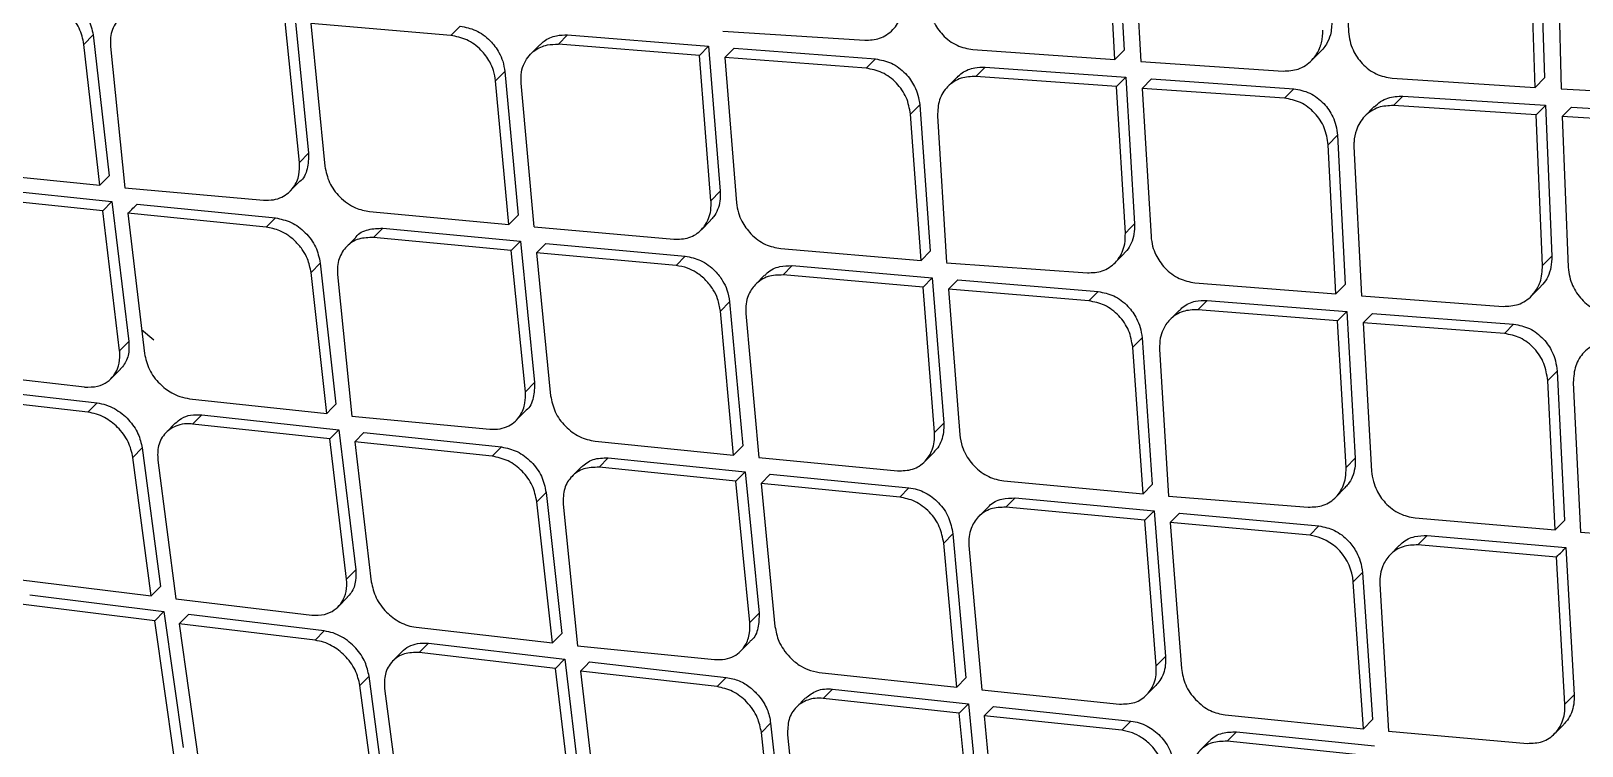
# Model space of a CAD drawing. Extents: x 939 to 1039, y 781 to 934.
# Drawn here: x 1026.709 to 1028.429, y 876.46 to 877.253 of the extents above; entities that cross this region are included whole.
import ezdxf

# ---------------------------------------------------------------- set-up
doc = ezdxf.new("R2010")
doc.units = 0
doc.header["$MEASUREMENT"] = 0
doc.layers.add('1', color=4, linetype='Continuous')

# ---------------------------------------------------------------- blocks, each defined once
blk = doc.blocks.new('Envoy')
at = {"layer": '1', "color": 3, "linetype": 'Continuous', "lineweight": 25}
for p, q in [((89.5094, 78.2447), (89.5166, 78.0778)), ((89.2585, 78.2223), (89.2676, 78.0573)), ((89.2573, 78.0469), (89.2482, 78.2118)), ((89.2771, 78.21), (89.2859, 78.0449)), ((89.7279, 78.1946), (89.7339, 78.0266)), ((89.7236, 78.0161), (89.7175, 78.1841)), ((89.7481, 78.1829), (89.7524, 78.0143)), ((88.3528, 77.9327), (88.3371, 78.0893)), ((88.3473, 78.0996), (88.363, 77.9431)), ((88.5208, 78.0737), (88.3653, 78.0868)), ((88.3653, 78.0868), (88.381, 77.9286)), ((88.124, 78.0742), (88.1138, 78.0638)), ((88.124, 78.0742), (88.1416, 77.9178)), ((88.5208, 78.0737), (88.531, 78.084)), ((88.6401, 78.0639), (88.6503, 78.0742)), ((88.6503, 78.0742), (88.8066, 78.0618)), ((88.8226, 78.0786), (88.9798, 78.0683)), ((88.1314, 77.9075), (88.1138, 78.0638)), ((88.1433, 78.0615), (88.1592, 77.9047)), ((88.6196, 78.0634), (88.6094, 78.0531)), ((88.7964, 78.0515), (88.6401, 78.0639)), ((88.7964, 78.0515), (88.8066, 78.0618)), ((88.8093, 77.8904), (88.7964, 78.0515)), ((88.8066, 78.0618), (88.8196, 77.9008)), ((88.8248, 78.0492), (88.835, 78.0596)), ((88.835, 78.0596), (88.9917, 78.0476)), ((89.0998, 78.058), (89.2573, 78.0469)), ((89.2573, 78.0469), (89.2676, 78.0573)), ((89.4755, 78.0459), (89.4858, 78.0563)), ((88.5704, 78.0233), (88.5806, 78.0336)), ((88.5806, 78.0336), (88.5953, 77.8743)), ((88.8248, 78.0492), (88.8376, 77.888)), ((88.9815, 78.0373), (88.8248, 78.0492)), ((88.9815, 78.0373), (88.9917, 78.0476)), ((89.1032, 78.0282), (89.1134, 78.0386)), ((89.1134, 78.0386), (89.2693, 78.0274)), ((89.2859, 78.0449), (89.4439, 78.0342)), ((88.5851, 77.864), (88.5704, 78.0233)), ((88.6132, 77.8614), (88.5987, 78.0209)), ((89.0821, 78.0272), (89.072, 78.017)), ((89.259, 78.017), (89.1032, 78.0282)), ((89.2693, 78.0274), (89.259, 78.017)), ((89.2689, 77.8545), (89.259, 78.017)), ((89.2693, 78.0274), (89.2791, 77.8649)), ((89.2876, 78.015), (89.2979, 78.0254)), ((89.2979, 78.0254), (89.4557, 78.0145)), ((89.565, 78.0262), (89.7236, 78.0161)), ((89.7236, 78.0161), (89.7339, 78.0266)), ((89.4454, 78.0041), (89.2876, 78.015)), ((89.2876, 78.015), (89.2974, 77.8507)), ((89.4454, 78.0041), (89.4557, 78.0145)), ((89.5664, 77.996), (89.5767, 78.0064)), ((89.5767, 78.0064), (89.7351, 77.9962)), ((89.7524, 78.0143), (89.9119, 78.0063)), ((89.0408, 77.9967), (89.0306, 77.9863)), ((89.0423, 77.824), (89.0306, 77.9863)), ((89.0408, 77.9967), (89.0525, 77.8344)), ((89.0605, 77.9845), (89.0705, 77.8217)), ((89.545, 77.9947), (89.5347, 77.9842)), ((89.7247, 77.9857), (89.5664, 77.9959)), ((89.7247, 77.9857), (89.7351, 77.9961)), ((89.7316, 77.8185), (89.7247, 77.9857)), ((89.7351, 77.9962), (89.7419, 77.8289)), ((89.7536, 77.9839), (89.7639, 77.9943)), ((89.7536, 77.9839), (89.7602, 77.8165)), ((89.9124, 77.974), (89.7536, 77.9839)), ((89.7639, 77.9943), (89.9228, 77.9846)), ((89.4939, 77.9525), (89.5042, 77.963)), ((89.5025, 77.7871), (89.4939, 77.9525)), ((89.5042, 77.963), (89.5128, 77.7976)), ((89.5225, 77.9506), (89.531, 77.785)), ((88.3528, 77.9327), (88.363, 77.9431)), ((87.9783, 77.9232), (88.1314, 77.9075)), ((88.1314, 77.9075), (88.1416, 77.9178)), ((88.1347, 77.8792), (87.9818, 77.8951)), ((87.992, 77.9054), (88.1449, 77.8895)), ((88.1592, 77.9047), (88.3131, 77.891)), ((88.3427, 77.9012), (88.3529, 77.9115)), ((88.8093, 77.8904), (88.8196, 77.9008)), ((88.1347, 77.8792), (88.1448, 77.8895)), ((88.1533, 77.7239), (88.1347, 77.8792)), ((88.1449, 77.8895), (88.1635, 77.7342)), ((88.1727, 77.8867), (88.3261, 77.8714)), ((88.4307, 77.8783), (88.5851, 77.864)), ((88.3159, 77.8611), (88.1625, 77.8764)), ((88.1625, 77.8764), (88.1809, 77.7209)), ((88.3159, 77.8611), (88.3261, 77.8714)), ((88.5851, 77.864), (88.5953, 77.8743)), ((88.6132, 77.8614), (88.768, 77.8476)), ((88.7986, 77.8582), (88.8088, 77.8686)), ((88.4152, 77.8497), (88.405, 77.8394)), ((88.4351, 77.8495), (88.4453, 77.8599)), ((88.5878, 77.8351), (88.4351, 77.8495)), ((88.4453, 77.8599), (88.598, 77.8455)), ((88.5878, 77.8351), (88.598, 77.8455)), ((88.598, 77.8455), (88.6136, 77.6888)), ((88.6034, 77.6784), (88.5878, 77.8351)), ((88.6159, 77.8326), (88.6261, 77.8429)), ((88.6159, 77.8326), (88.6314, 77.6741)), ((88.7706, 77.8185), (88.6159, 77.8326)), ((88.6261, 77.8429), (88.7808, 77.8288)), ((88.7706, 77.8185), (88.7807, 77.8288)), ((88.8868, 77.8372), (89.0423, 77.824)), ((89.0423, 77.824), (89.0525, 77.8344)), ((89.2574, 77.8215), (89.2677, 77.832)), ((89.7316, 77.8185), (89.7419, 77.8289)), ((88.3657, 77.8108), (88.3759, 77.8212)), ((88.3831, 77.6544), (88.3657, 77.8108)), ((88.3759, 77.8212), (88.3933, 77.6647)), ((88.8892, 77.808), (88.8994, 77.8184)), ((88.8994, 77.8184), (89.0547, 77.805)), ((89.0705, 77.8216), (89.2268, 77.8104)), ((88.395, 77.8084), (88.4108, 77.6514)), ((88.8688, 77.8077), (88.8586, 77.7974)), ((89.0445, 77.7946), (88.8892, 77.808)), ((89.0445, 77.7946), (89.0547, 77.805)), ((89.0572, 77.6334), (89.0445, 77.7946)), ((89.0547, 77.805), (89.0674, 77.6437)), ((89.0727, 77.7922), (89.083, 77.8026)), ((89.2285, 77.7793), (89.0727, 77.7922)), ((89.0727, 77.7922), (89.0852, 77.6308)), ((89.083, 77.8026), (89.2387, 77.7896)), ((89.346, 77.7993), (89.5025, 77.7871)), ((89.5025, 77.7871), (89.5128, 77.7976)), ((89.7194, 77.7848), (89.7298, 77.7953)), ((88.8198, 77.7678), (88.83, 77.7781)), ((88.83, 77.7781), (88.8445, 77.6186)), ((89.2285, 77.7793), (89.2387, 77.7896)), ((89.3494, 77.7694), (89.3596, 77.7798)), ((89.3596, 77.7798), (89.5144, 77.7676)), ((89.531, 77.785), (89.6879, 77.7732)), ((88.8343, 77.6083), (88.8198, 77.7678)), ((88.8479, 77.7652), (88.8622, 77.6056)), ((89.3285, 77.7687), (89.3183, 77.7584)), ((89.5042, 77.7572), (89.3494, 77.7694)), ((89.5144, 77.7676), (89.5042, 77.7572)), ((89.5144, 77.7676), (89.5239, 77.6047)), ((89.5326, 77.755), (89.5429, 77.7654)), ((89.5429, 77.7654), (89.6996, 77.7535)), ((88.1778, 77.7475), (88.1915, 77.7359)), ((89.5137, 77.5943), (89.5042, 77.7572)), ((89.5326, 77.755), (89.542, 77.5904)), ((89.6893, 77.743), (89.5326, 77.755)), ((89.6893, 77.743), (89.6996, 77.7534)), ((88.1635, 77.7342), (88.1533, 77.7239)), ((89.2771, 77.7279), (89.2874, 77.7383)), ((89.2885, 77.5653), (89.2771, 77.7279)), ((89.2874, 77.7383), (89.2988, 77.5757)), ((89.3069, 77.7259), (89.3166, 77.5628)), ((88.1146, 77.6837), (87.9631, 77.701)), ((88.144, 77.6932), (88.1542, 77.7035)), ((88.6034, 77.6784), (88.6136, 77.6888)), ((89.7477, 77.7015), (89.7374, 77.6911)), ((89.7456, 77.5253), (89.7374, 77.6911)), ((89.7477, 77.7015), (89.7559, 77.5357)), ((89.7658, 77.6889), (89.7739, 77.5229)), ((88.1182, 77.6557), (87.9669, 77.6732)), ((87.9771, 77.6835), (88.1284, 77.6661)), ((88.1182, 77.6557), (88.1284, 77.6661)), ((88.2308, 77.6708), (88.3831, 77.6544)), ((88.5933, 77.6469), (88.6036, 77.6573)), ((88.215, 77.6435), (88.2049, 77.6332)), ((88.2343, 77.6427), (88.2445, 77.653)), ((88.3864, 77.6261), (88.2343, 77.6427)), ((88.2445, 77.653), (88.3966, 77.6364)), ((88.4108, 77.6514), (88.5639, 77.637)), ((89.0572, 77.6334), (89.0674, 77.6437)), ((88.3864, 77.6261), (88.3966, 77.6364)), ((88.405, 77.4708), (88.3864, 77.6261)), ((88.3966, 77.6364), (88.4152, 77.4811)), ((88.4141, 77.6231), (88.4243, 77.6334)), ((88.4141, 77.6231), (88.4325, 77.4676)), ((88.5667, 77.607), (88.4141, 77.6231)), ((88.4243, 77.6334), (88.5769, 77.6173)), ((88.6808, 77.6236), (88.8343, 77.6083)), ((88.1682, 77.6057), (88.1784, 77.6161)), ((88.1885, 77.4522), (88.1682, 77.6057)), ((88.1784, 77.6161), (88.1987, 77.4625)), ((88.1957, 77.6026), (88.2158, 77.4488)), ((88.5667, 77.607), (88.5769, 77.6173)), ((88.6852, 77.5947), (88.6954, 77.6051)), ((88.6954, 77.6051), (88.8472, 77.5898)), ((88.8343, 77.6083), (88.8445, 77.6186)), ((88.8622, 77.6056), (89.0161, 77.5907)), ((89.0464, 77.6011), (89.0567, 77.6115)), ((89.5137, 77.5943), (89.5239, 77.6047)), ((88.6655, 77.5951), (88.6553, 77.5848)), ((88.837, 77.5794), (88.6852, 77.5947)), ((88.8472, 77.5897), (88.837, 77.5794)), ((88.8472, 77.5898), (88.8627, 77.4329)), ((88.8751, 77.587), (88.8649, 77.5767)), ((88.8751, 77.587), (89.0288, 77.572)), ((88.8525, 77.4226), (88.837, 77.5794)), ((89.0186, 77.5616), (88.8649, 77.5767)), ((88.8649, 77.5767), (88.8803, 77.4181)), ((89.0186, 77.5616), (89.0288, 77.572)), ((89.1341, 77.5796), (89.2885, 77.5653)), ((89.2885, 77.5653), (89.2988, 77.5757)), ((89.5022, 77.5614), (89.5125, 77.5718)), ((88.6264, 77.5668), (88.6162, 77.5565)), ((88.6336, 77.3999), (88.6162, 77.5565)), ((88.6264, 77.5668), (88.6438, 77.4103)), ((88.6453, 77.5538), (88.6611, 77.3968)), ((89.1364, 77.5504), (89.1467, 77.5607)), ((89.1466, 77.5607), (89.301, 77.5463)), ((89.3166, 77.5628), (89.4718, 77.5505)), ((89.1163, 77.5502), (89.1061, 77.5399)), ((89.2907, 77.5359), (89.1364, 77.5504)), ((89.2907, 77.5359), (89.3009, 77.5463)), ((89.3032, 77.3744), (89.2907, 77.5359)), ((89.3009, 77.5463), (89.3134, 77.3848)), ((89.3188, 77.5333), (89.329, 77.5437)), ((89.329, 77.5437), (89.4837, 77.5297)), ((89.5902, 77.5385), (89.7456, 77.5253)), ((89.7456, 77.5253), (89.7559, 77.5357)), ((89.0675, 77.5105), (89.0777, 77.5209)), ((89.0777, 77.5209), (89.0921, 77.3613)), ((89.3188, 77.5333), (89.3311, 77.3716)), ((89.4734, 77.5193), (89.3188, 77.5333)), ((89.4734, 77.5193), (89.4837, 77.5296)), ((89.5935, 77.5086), (89.6037, 77.519)), ((89.6037, 77.519), (89.7575, 77.5057)), ((89.7739, 77.5229), (89.9297, 77.51)), ((89.0819, 77.3509), (89.0675, 77.5105)), ((89.0954, 77.5078), (89.1096, 77.348)), ((89.5728, 77.508), (89.5627, 77.4977)), ((89.7472, 77.4952), (89.5935, 77.5086)), ((89.7575, 77.5057), (89.7667, 77.3425)), ((89.7564, 77.3321), (89.7472, 77.4953)), ((88.0383, 77.4707), (88.1885, 77.4522)), ((88.4152, 77.4811), (88.405, 77.4708)), ((89.5319, 77.4779), (89.5217, 77.4675)), ((89.5329, 77.3047), (89.5217, 77.4675)), ((89.5319, 77.4779), (89.5431, 77.3151)), ((89.5512, 77.4653), (89.5608, 77.3019)), ((88.0539, 77.4533), (88.2025, 77.4347)), ((88.1885, 77.4522), (88.1987, 77.4625)), ((88.2158, 77.4488), (88.3666, 77.4308)), ((88.3958, 77.4401), (88.406, 77.4505)), ((88.1923, 77.4244), (88.0437, 77.4429)), ((88.1923, 77.4244), (88.2025, 77.4347)), ((88.2025, 77.4347), (88.2239, 77.2839)), ((88.2196, 77.421), (88.2298, 77.4314)), ((88.3803, 77.4132), (88.2298, 77.4314)), ((88.8525, 77.4226), (88.8627, 77.4329)), ((88.2137, 77.2736), (88.1923, 77.4244)), ((88.2196, 77.421), (88.241, 77.2686)), ((88.3701, 77.4028), (88.2196, 77.421)), ((88.3701, 77.4028), (88.3803, 77.4132)), ((88.4822, 77.4173), (88.6336, 77.3999)), ((88.4856, 77.3892), (88.4958, 77.3995)), ((88.4958, 77.3995), (88.6471, 77.382)), ((88.6336, 77.3999), (88.6438, 77.4103)), ((88.6611, 77.3968), (88.8132, 77.3814)), ((88.8424, 77.3911), (88.8527, 77.4016)), ((88.4665, 77.3902), (88.4564, 77.3799)), ((88.6369, 77.3716), (88.4856, 77.3892)), ((88.6369, 77.3716), (88.647, 77.3819)), ((88.6471, 77.382), (88.6657, 77.2267)), ((88.6746, 77.3788), (88.8262, 77.3617)), ((89.3032, 77.3744), (89.3134, 77.3848)), ((88.4301, 77.3629), (88.4199, 77.3526)), ((88.4506, 77.2095), (88.4301, 77.3629)), ((88.6555, 77.2164), (88.6369, 77.3716)), ((88.816, 77.3514), (88.6644, 77.3685)), ((88.6644, 77.3685), (88.6828, 77.213)), ((88.816, 77.3514), (88.8262, 77.3617)), ((88.9294, 77.3672), (89.0819, 77.3509)), ((88.4404, 77.1992), (88.4199, 77.3526)), ((88.4473, 77.3493), (88.4675, 77.1957)), ((88.9338, 77.3384), (88.944, 77.3487)), ((88.944, 77.3487), (89.0948, 77.3324)), ((89.0819, 77.3509), (89.0921, 77.3613)), ((89.1096, 77.348), (89.2624, 77.3321)), ((89.2925, 77.3423), (89.3028, 77.3527)), ((88.9143, 77.339), (88.9041, 77.3286)), ((89.0846, 77.3221), (88.9338, 77.3384)), ((89.0846, 77.3221), (89.0948, 77.3324)), ((89.0948, 77.3324), (89.1102, 77.1755)), ((89.1123, 77.3191), (89.1225, 77.3294)), ((89.1225, 77.3294), (89.2751, 77.3133)), ((89.7564, 77.3321), (89.7667, 77.3425)), ((88.8652, 77.3006), (88.8754, 77.3109)), ((88.8754, 77.3109), (88.8929, 77.1545)), ((89.1, 77.1652), (89.0846, 77.3221)), ((89.1123, 77.3191), (89.1276, 77.1605)), ((89.2649, 77.303), (89.1123, 77.3191)), ((89.2649, 77.303), (89.2751, 77.3133)), ((89.3795, 77.3201), (89.5329, 77.3047)), ((89.5329, 77.3047), (89.5431, 77.3151)), ((88.8827, 77.1441), (88.8652, 77.3006)), ((88.8942, 77.2978), (88.91, 77.1408)), ((89.3819, 77.2908), (89.3921, 77.3012)), ((89.3921, 77.3012), (89.5453, 77.2856)), ((89.5608, 77.3019), (89.7148, 77.2885)), ((89.745, 77.2992), (89.7553, 77.3096)), ((89.3619, 77.291), (89.3517, 77.2806)), ((89.535, 77.2752), (89.3819, 77.2908))]:
    blk.add_line(p, q, dxfattribs=at)
at = {"layer": '1', "color": 3, "linetype": 'Continuous', "lineweight": 25, "flags": 128}
for points in [[(89.2689, 77.8545), (89.2746, 77.8603), (89.2791, 77.8649)], [(88.3831, 77.6544), (88.3889, 77.6602), (88.3933, 77.6647)], [(88.6644, 77.3685), (88.6701, 77.3743), (88.6746, 77.3788)]]:
    blk.add_lwpolyline(points, dxfattribs=at)
at = {"layer": '1', "color": 3, "linetype": 'Continuous', "lineweight": 25}
blk.add_arc((89.4653, 77.4633), 0.0566, 4.294, 81.7476, dxfattribs=at)
for points, knots in [([(96.2118, 77.597), (96.0619, 77.8836), (95.7639, 78.4532), (95.3854, 79.0924), (95.1101, 79.5318), (94.9483, 79.7823), (94.7805, 80.0345), (94.5952, 80.3048), (94.3032, 80.7164), (93.8974, 81.256), (93.3763, 81.8952), (92.8322, 82.5113), (92.2738, 83.0952), (91.7022, 83.6481), (91.1187, 84.1713), (90.6212, 84.5847), (90.2203, 84.8995), (89.9235, 85.1243), (89.6266, 85.3412), (89.3462, 85.5387), (88.92, 85.8294), (88.3334, 86.2061), (87.557, 86.6648), (87.0224, 86.9461), (86.7536, 87.0876)], [0, 0, 0, 0, 0.0711711, 0.1414869, 0.1634306, 0.185306, 0.2071172, 0.2301, 0.257441, 0.3181985, 0.3786611, 0.4389219, 0.4990753, 0.5564523, 0.6139144, 0.6715432, 0.6987936, 0.7261074, 0.7534934, 0.7797261, 0.8015906, 0.8670403, 0.9331425, 1, 1, 1, 1]), ([(83.1475, 81.447), (83.2842, 81.3138), (83.5619, 81.0432), (83.9708, 80.6456), (84.3635, 80.2641), (84.725, 79.9132), (85.0553, 79.5927), (85.3361, 79.3202), (85.5712, 79.092), (85.7649, 78.904), (85.9392, 78.7347), (86.095, 78.5833), (86.2427, 78.4397), (86.4115, 78.2756), (86.6176, 78.0752), (86.8674, 77.8321), (87.1485, 77.5585), (87.4608, 77.2543), (87.8044, 76.9195), (88.1712, 76.5618), (88.5601, 76.1825), (88.9702, 75.7828), (89.4083, 75.356), (89.8596, 74.9167), (90.1652, 74.6199), (90.3153, 74.4742)], [0, 0, 0, 0, 0.057229, 0.116343, 0.171086, 0.221472, 0.267495, 0.309155, 0.33883, 0.365816, 0.390114, 0.411724, 0.431001, 0.451887, 0.482371, 0.517227, 0.556456, 0.600057, 0.648031, 0.700382, 0.753756, 0.81103, 0.872191, 0.937256, 1, 1, 1, 1]), ([(89.809, 73.1964), (89.5672, 73.5178), (89.0861, 74.1572), (88.3075, 75.0685), (87.5102, 75.9534), (86.6882, 76.8119), (85.853, 77.645), (85.0072, 78.4568), (84.1409, 79.2387), (83.2433, 79.9958), (82.6155, 80.4655), (82.2998, 80.7017)], [0, 0, 0, 0, 0.113392, 0.225638, 0.337341, 0.448782, 0.560233, 0.669481, 0.778832, 0.888788, 1, 1, 1, 1]), ([(89.328, 72.7152), (89.2397, 72.8472), (89.0613, 73.1138), (88.7803, 73.5116), (88.4858, 73.9122), (88.1769, 74.3146), (87.8627, 74.707), (87.4882, 75.1562), (87.0421, 75.6661), (86.5027, 76.2493), (85.999, 76.7651), (85.5506, 77.2057), (85.1753, 77.5621), (84.8055, 77.9012), (84.4419, 78.2231), (84.0738, 78.5375), (83.6188, 78.9116), (83.0729, 79.3368), (82.4454, 79.7963), (82.0222, 80.0809), (81.8136, 80.2212)], [0, 0, 0, 0, 0.044709, 0.090349, 0.13691, 0.18438, 0.232745, 0.277955, 0.348418, 0.422679, 0.500679, 0.550525, 0.598903, 0.645795, 0.691185, 0.735062, 0.781563, 0.856423, 0.929252, 1, 1, 1, 1]), ([(88.074, 78.1241), (88.0799, 78.1229), (88.0918, 78.1204), (88.1079, 78.1084), (88.12, 78.0923), (88.1227, 78.0802), (88.124, 78.0742)], [0, 0, 0, 0, 0.249989, 0.499993, 0.750005, 1, 1, 1, 1]), ([(88.1138, 78.0638), (88.1125, 78.0699), (88.1098, 78.082), (88.0977, 78.0981), (88.0817, 78.11), (88.0697, 78.1125), (88.0638, 78.1138)], [0, 0, 0, 0, 0.25, 0.499993, 0.750018, 1, 1, 1, 1]), ([(88.1836, 78.1028), (88.1784, 78.1028), (88.1675, 78.1026), (88.1562, 78.096), (88.1491, 78.088), (88.1452, 78.0803), (88.1429, 78.0714), (88.1432, 78.0648), (88.1433, 78.0615)], [0, 0, 0, 0, 0.223749, 0.464516, 0.591922, 0.72362, 0.859654, 1, 1, 1, 1]), ([(88.9798, 78.0683), (88.9855, 78.0686), (88.9942, 78.069), (89.0044, 78.0742), (89.0133, 78.0815), (89.0213, 78.0942), (89.0218, 78.1065), (89.0221, 78.1126)], [0, 0, 0, 0, 0.238977, 0.367127, 0.500711, 0.750109, 1, 1, 1, 1]), ([(89.0508, 78.109), (89.0512, 78.1055), (89.052, 78.0988), (89.0567, 78.0867), (89.0641, 78.0759), (89.0737, 78.0676), (89.0847, 78.0608), (89.0938, 78.0591), (89.0998, 78.058)], [0, 0, 0, 0, 0.139635, 0.269634, 0.499963, 0.628182, 0.754402, 1, 1, 1, 1]), ([(89.4981, 78.0901), (89.4978, 78.0847), (89.4975, 78.0754), (89.4928, 78.0652), (89.4889, 78.0596), (89.4868, 78.0573), (89.4861, 78.0566), (89.4859, 78.0564), (89.4858, 78.0564)], [0, 0, 0, 0, 0.418756, 0.723715, 0.914268, 0.981761, 0.989946, 1, 1, 1, 1]), ([(88.5704, 78.0233), (88.5698, 78.0271), (88.5687, 78.0343), (88.5634, 78.0461), (88.554, 78.0588), (88.5388, 78.0701), (88.5268, 78.0725), (88.5208, 78.0737)], [0, 0, 0, 0, 0.157088, 0.293102, 0.500997, 0.753111, 1, 1, 1, 1]), ([(88.531, 78.084), (88.5369, 78.0829), (88.5489, 78.0805), (88.5642, 78.0691), (88.5736, 78.0565), (88.5789, 78.0446), (88.58, 78.0374), (88.5806, 78.0336)], [0, 0, 0, 0, 0.245123, 0.49838, 0.707501, 0.843401, 1, 1, 1, 1]), ([(88.6197, 78.0632), (88.6212, 78.0647), (88.6262, 78.0696), (88.6367, 78.0741), (88.6462, 78.0742), (88.6503, 78.0742)], [0, 0, 0, 0, 0.188243, 0.643889, 1, 1, 1, 1]), ([(89.4439, 78.0342), (89.4496, 78.0344), (89.4585, 78.0348), (89.469, 78.0402), (89.4782, 78.0477), (89.4833, 78.056), (89.4856, 78.0626), (89.4865, 78.0655), (89.4875, 78.0704), (89.4879, 78.0754), (89.4878, 78.0785), (89.4878, 78.0793), (89.4878, 78.0795), (89.4878, 78.0796), (89.4878, 78.0796)], [0, 0, 0, 0, 0.237337, 0.365691, 0.500186, 0.748971, 0.76445, 0.790576, 0.874598, 0.967237, 0.99111, 0.997443, 0.999717, 1, 1, 1, 1]), ([(89.5166, 78.0778), (89.5169, 78.0742), (89.5176, 78.0674), (89.5221, 78.0551), (89.5293, 78.0442), (89.5388, 78.0358), (89.5498, 78.0289), (89.559, 78.0273), (89.565, 78.0262)], [0, 0, 0, 0, 0.13971, 0.269708, 0.499806, 0.627589, 0.753682, 1, 1, 1, 1]), ([(88.5987, 78.0209), (88.5986, 78.025), (88.5985, 78.0328), (88.6019, 78.0431), (88.6071, 78.0512), (88.6153, 78.0587), (88.6264, 78.0638), (88.636, 78.0639), (88.6401, 78.0639)], [0, 0, 0, 0, 0.16811, 0.323999, 0.467588, 0.598909, 0.823822, 1, 1, 1, 1]), ([(90.3385, 74.5304), (90.3381, 74.5309), (90.3348, 74.5342), (90.3238, 74.5453), (90.2845, 74.585), (90.1379, 74.7331), (89.5678, 75.3098), (88.4414, 76.4511), (87.4083, 77.464), (86.8133, 78.0473)], [0, 0, 0, 0, 0.000353, 0.002829, 0.009436, 0.033986, 0.128384, 0.49802, 1, 1, 1, 1]), ([(89.0306, 77.9863), (89.0295, 77.9926), (89.0272, 78.0051), (89.0156, 78.0216), (88.9996, 78.0338), (88.9875, 78.0361), (88.9815, 78.0373)], [0, 0, 0, 0, 0.250037, 0.50007, 0.751795, 1, 1, 1, 1]), ([(88.9918, 78.0476), (88.9977, 78.0465), (89.0098, 78.0442), (89.0253, 78.0325), (89.0345, 78.0194), (89.0394, 78.0073), (89.0403, 78.0003), (89.0408, 77.9967)], [0, 0, 0, 0, 0.24725, 0.499041, 0.720594, 0.853175, 1, 1, 1, 1]), ([(89.0822, 78.0271), (89.0841, 78.0289), (89.0895, 78.034), (89.1004, 78.0385), (89.1095, 78.0386), (89.1134, 78.0386)], [0, 0, 0, 0, 0.224362, 0.669535, 1, 1, 1, 1]), ([(89.1032, 78.0282), (89.0976, 78.028), (89.0889, 78.0277), (89.0786, 78.0227), (89.0696, 78.0154), (89.0615, 78.0028), (89.0608, 77.9906), (89.0605, 77.9845)], [0, 0, 0, 0, 0.236375, 0.365166, 0.500766, 0.750147, 1, 1, 1, 1]), ([(89.4939, 77.9525), (89.4929, 77.9589), (89.4909, 77.9716), (89.4795, 77.9884), (89.4636, 78.0006), (89.4514, 78.0029), (89.4454, 78.0041)], [0, 0, 0, 0, 0.250063, 0.499953, 0.751555, 1, 1, 1, 1]), ([(89.4557, 78.0145), (89.4617, 78.0134), (89.4709, 78.0117), (89.4819, 78.0048), (89.4912, 77.9966), (89.4984, 77.9858), (89.503, 77.9736), (89.5038, 77.9666), (89.5042, 77.963)], [0, 0, 0, 0, 0.247318, 0.373066, 0.499784, 0.724012, 0.85563, 1, 1, 1, 1]), ([(89.545, 77.9946), (89.5473, 77.9966), (89.5518, 78.0006), (89.5622, 78.0057), (89.571, 78.0061), (89.5767, 78.0064)], [0, 0, 0, 0, 0.264093, 0.526307, 1, 1, 1, 1]), ([(89.5664, 77.996), (89.5606, 77.9957), (89.5518, 77.9953), (89.5413, 77.99), (89.532, 77.9824), (89.5249, 77.9707), (89.5225, 77.9588), (89.5224, 77.9525), (89.5225, 77.9507), (89.5225, 77.9506)], [0, 0, 0, 0, 0.235301, 0.364245, 0.500431, 0.749488, 0.929875, 0.992855, 1, 1, 1, 1]), ([(88.3131, 77.891), (88.3168, 77.891), (88.3239, 77.8909), (88.3332, 77.894), (88.3407, 77.8988), (88.3479, 77.9067), (88.353, 77.918), (88.3529, 77.9281), (88.3528, 77.9327)], [0, 0, 0, 0, 0.158523, 0.30753, 0.446992, 0.576944, 0.807314, 1, 1, 1, 1]), ([(88.363, 77.9431), (88.3628, 77.9372), (88.3625, 77.9255), (88.3576, 77.9145), (88.353, 77.9116), (88.3529, 77.9116)], [0, 0, 0, 0, 0.499677, 0.993496, 1, 1, 1, 1]), ([(88.381, 77.9286), (88.3823, 77.9225), (88.3849, 77.9103), (88.3952, 77.8963), (88.4057, 77.8875), (88.4169, 77.881), (88.4254, 77.8794), (88.4307, 77.8783)], [0, 0, 0, 0, 0.24971, 0.499419, 0.64454, 0.776505, 1, 1, 1, 1]), ([(88.8196, 77.9008), (88.8196, 77.8971), (88.8198, 77.89), (88.817, 77.8805), (88.8132, 77.8733), (88.8099, 77.87), (88.8086, 77.8687)], [0, 0, 0, 0, 0.295069, 0.576352, 0.843831, 1, 1, 1, 1]), ([(88.1625, 77.8764), (88.1644, 77.8783), (88.1678, 77.8817), (88.1712, 77.8852), (88.1727, 77.8867)], [0, 0, 0, 0, 0.560039, 1, 1, 1, 1]), ([(88.768, 77.8476), (88.7738, 77.8477), (88.7855, 77.8481), (88.7991, 77.8571), (88.8064, 77.8686), (88.8095, 77.8799), (88.8094, 77.8868), (88.8094, 77.8904)], [0, 0, 0, 0, 0.245588, 0.499132, 0.715705, 0.84951, 1, 1, 1, 1]), ([(88.8376, 77.888), (88.8381, 77.8844), (88.8391, 77.8774), (88.8442, 77.8655), (88.8517, 77.855), (88.8611, 77.8468), (88.8721, 77.8401), (88.881, 77.8383), (88.8868, 77.8372)], [0, 0, 0, 0, 0.148745, 0.281856, 0.500181, 0.632366, 0.759897, 1, 1, 1, 1]), ([(88.3657, 77.8108), (88.3647, 77.8159), (88.363, 77.8243), (88.3567, 77.8357), (88.3494, 77.8448), (88.3404, 77.8521), (88.3292, 77.8585), (88.321, 77.8601), (88.3159, 77.8611)], [0, 0, 0, 0, 0.208807, 0.344303, 0.500241, 0.652829, 0.787148, 1, 1, 1, 1]), ([(88.3261, 77.8714), (88.332, 77.8701), (88.3439, 77.8676), (88.3599, 77.8556), (88.372, 77.8394), (88.3746, 77.8273), (88.3759, 77.8212)], [0, 0, 0, 0, 0.250005, 0.499997, 0.750001, 1, 1, 1, 1]), ([(89.2791, 77.8649), (89.2791, 77.8609), (89.2791, 77.8533), (89.2757, 77.8432), (89.2718, 77.8362), (89.2685, 77.8331), (89.2675, 77.8322)], [0, 0, 0, 0, 0.313452, 0.607355, 0.881744, 1, 1, 1, 1]), ([(88.4351, 77.8495), (88.4295, 77.8494), (88.4182, 77.8492), (88.4044, 77.8405), (88.3972, 77.8288), (88.3947, 77.8176), (88.3949, 77.8115), (88.395, 77.8084)], [0, 0, 0, 0, 0.241669, 0.488643, 0.740974, 0.869804, 1, 1, 1, 1]), ([(88.4153, 77.8496), (88.4154, 77.8498), (88.4183, 77.8545), (88.4289, 77.8593), (88.4399, 77.8597), (88.4453, 77.8599)], [0, 0, 0, 0, 0.018569, 0.515527, 1, 1, 1, 1]), ([(89.2268, 77.8104), (89.2325, 77.8106), (89.2412, 77.811), (89.2513, 77.8162), (89.2593, 77.8227), (89.2652, 77.8317), (89.2688, 77.843), (89.2689, 77.8505), (89.2689, 77.8545)], [0, 0, 0, 0, 0.241453, 0.368653, 0.499844, 0.697298, 0.835593, 1, 1, 1, 1]), ([(89.2974, 77.8507), (89.2978, 77.8471), (89.2987, 77.8402), (89.3034, 77.8281), (89.3107, 77.8173), (89.3202, 77.809), (89.3312, 77.8022), (89.3401, 77.8004), (89.346, 77.7993)], [0, 0, 0, 0, 0.144182, 0.275707, 0.500019, 0.629944, 0.756748, 1, 1, 1, 1]), ([(88.7808, 77.8289), (88.7866, 77.8277), (88.7954, 77.8259), (88.8064, 77.8191), (88.815, 77.8118), (88.8222, 77.8024), (88.8279, 77.7906), (88.8293, 77.7826), (88.83, 77.7781)], [0, 0, 0, 0, 0.241952, 0.368875, 0.499464, 0.673339, 0.817678, 1, 1, 1, 1]), ([(89.7419, 77.8289), (89.7418, 77.8248), (89.7416, 77.8167), (89.7378, 77.8062), (89.7337, 77.7991), (89.7304, 77.7962), (89.7296, 77.7955)], [0, 0, 0, 0, 0.326253, 0.629642, 0.910186, 1, 1, 1, 1]), ([(88.8198, 77.7678), (88.819, 77.7724), (88.8177, 77.7806), (88.8118, 77.7923), (88.8039, 77.8025), (88.7939, 77.8106), (88.7826, 77.8165), (88.7748, 77.8178), (88.7706, 77.8185)], [0, 0, 0, 0, 0.186814, 0.33259, 0.500313, 0.678355, 0.821087, 1, 1, 1, 1]), ([(88.869, 77.8075), (88.8699, 77.8085), (88.8742, 77.8132), (88.8846, 77.8181), (88.8947, 77.8183), (88.8994, 77.8184)], [0, 0, 0, 0, 0.122382, 0.59462, 1, 1, 1, 1]), ([(89.6879, 77.7732), (89.6937, 77.7734), (89.7025, 77.7738), (89.713, 77.7791), (89.7206, 77.7854), (89.7258, 77.7927), (89.7308, 77.8037), (89.7313, 77.8122), (89.7316, 77.8185)], [0, 0, 0, 0, 0.239692, 0.367486, 0.500318, 0.664177, 0.750283, 1, 1, 1, 1]), ([(89.7602, 77.8165), (89.7606, 77.8129), (89.7613, 77.8061), (89.7657, 77.7937), (89.7728, 77.7828), (89.7829, 77.7736), (89.7923, 77.7681), (89.8011, 77.7651), (89.8064, 77.7646), (89.8082, 77.7644)], [0, 0, 0, 0, 0.140977, 0.268705, 0.501225, 0.625919, 0.787399, 0.924727, 1, 1, 1, 1]), ([(88.8892, 77.808), (88.8835, 77.8079), (88.8748, 77.8077), (88.8647, 77.8027), (88.8566, 77.7962), (88.8508, 77.787), (88.8477, 77.7758), (88.8478, 77.7689), (88.8479, 77.7652)], [0, 0, 0, 0, 0.241654, 0.368755, 0.499742, 0.714686, 0.848658, 1, 1, 1, 1]), ([(89.2771, 77.7279), (89.276, 77.7342), (89.2739, 77.7467), (89.2641, 77.7608), (89.2543, 77.7695), (89.2433, 77.7764), (89.2344, 77.7781), (89.2285, 77.7793)], [0, 0, 0, 0, 0.249808, 0.49949, 0.628093, 0.754602, 1, 1, 1, 1]), ([(89.2387, 77.7896), (89.2446, 77.7885), (89.2535, 77.7868), (89.2645, 77.7799), (89.2736, 77.7719), (89.2809, 77.7615), (89.2859, 77.7494), (89.2869, 77.7422), (89.2874, 77.7383)], [0, 0, 0, 0, 0.243897, 0.370119, 0.498874, 0.709554, 0.844909, 1, 1, 1, 1]), ([(89.3287, 77.7685), (89.33, 77.7698), (89.3349, 77.7748), (89.3455, 77.7796), (89.3552, 77.7798), (89.3596, 77.7798)], [0, 0, 0, 0, 0.167399, 0.626874, 1, 1, 1, 1]), ([(89.3494, 77.7694), (89.3437, 77.7693), (89.335, 77.769), (89.3248, 77.764), (89.3168, 77.7576), (89.3108, 77.7486), (89.307, 77.7374), (89.3069, 77.73), (89.3069, 77.7259)], [0, 0, 0, 0, 0.239138, 0.366927, 0.499876, 0.695484, 0.834222, 1, 1, 1, 1]), ([(89.7374, 77.6911), (89.7364, 77.6974), (89.7345, 77.7101), (89.725, 77.7244), (89.7153, 77.7332), (89.7043, 77.7402), (89.6953, 77.7419), (89.6893, 77.743)], [0, 0, 0, 0, 0.249839, 0.499454, 0.627434, 0.753739, 1, 1, 1, 1]), ([(89.6996, 77.7535), (89.7056, 77.7523), (89.7146, 77.7506), (89.7255, 77.7437), (89.7347, 77.7354), (89.7418, 77.7247), (89.7465, 77.7124), (89.7473, 77.7053), (89.7477, 77.7015)], [0, 0, 0, 0, 0.245063, 0.371134, 0.499182, 0.717287, 0.850692, 1, 1, 1, 1]), ([(88.1146, 77.6837), (88.1195, 77.6837), (88.1287, 77.6835), (88.1396, 77.6888), (88.1469, 77.6958), (88.152, 77.705), (88.1537, 77.7138), (88.1536, 77.7207), (88.1534, 77.723), (88.1533, 77.7239)], [0, 0, 0, 0, 0.21357, 0.401948, 0.565099, 0.702963, 0.901978, 0.963677, 1, 1, 1, 1]), ([(88.1635, 77.7342), (88.1637, 77.7303), (88.1641, 77.7211), (88.1603, 77.7105), (88.1557, 77.7054), (88.1541, 77.7036)], [0, 0, 0, 0, 0.336199, 0.776783, 1, 1, 1, 1]), ([(89.8095, 77.7341), (89.8038, 77.7339), (89.7949, 77.7335), (89.7845, 77.7282), (89.7753, 77.7207), (89.767, 77.7077), (89.7662, 77.6952), (89.7658, 77.6889)], [0, 0, 0, 0, 0.237968, 0.366389, 0.500856, 0.750092, 1, 1, 1, 1]), ([(88.1809, 77.7209), (88.1823, 77.7149), (88.1851, 77.7029), (88.1967, 77.6874), (88.2092, 77.6779), (88.2207, 77.6726), (88.2273, 77.6714), (88.2309, 77.6708)], [0, 0, 0, 0, 0.249882, 0.499491, 0.716382, 0.849975, 1, 1, 1, 1]), ([(88.6136, 77.6888), (88.6135, 77.6831), (88.6132, 77.6717), (88.6084, 77.6607), (88.6037, 77.6577), (88.6034, 77.6575)], [0, 0, 0, 0, 0.48101, 0.968543, 1, 1, 1, 1]), ([(88.5639, 77.637), (88.5678, 77.6369), (88.5753, 77.6368), (88.5849, 77.6402), (88.5924, 77.6454), (88.5991, 77.6536), (88.6036, 77.6646), (88.6035, 77.6742), (88.6034, 77.6784)], [0, 0, 0, 0, 0.168721, 0.324981, 0.468803, 0.60017, 0.824695, 1, 1, 1, 1]), ([(88.6314, 77.6741), (88.6327, 77.668), (88.6352, 77.6558), (88.6472, 77.6396), (88.6631, 77.6275), (88.6749, 77.6249), (88.6808, 77.6235)], [0, 0, 0, 0, 0.249994, 0.500006, 0.749985, 1, 1, 1, 1]), ([(88.1682, 77.6057), (88.1668, 77.6116), (88.1647, 77.6205), (88.1578, 77.6316), (88.1495, 77.6413), (88.139, 77.6491), (88.1275, 77.6541), (88.1213, 77.6552), (88.1182, 77.6557)], [0, 0, 0, 0, 0.24507, 0.37153, 0.500284, 0.735209, 0.863983, 1, 1, 1, 1]), ([(88.1284, 77.6661), (88.1317, 77.6655), (88.1381, 77.6643), (88.1476, 77.6601), (88.1561, 77.6544), (88.1656, 77.6455), (88.1747, 77.6324), (88.1772, 77.6214), (88.1784, 77.6161)], [0, 0, 0, 0, 0.141123, 0.277714, 0.409725, 0.537214, 0.777527, 1, 1, 1, 1]), ([(88.2343, 77.6427), (88.2322, 77.6428), (88.2265, 77.6432), (88.2156, 77.6412), (88.2057, 77.6351), (88.1994, 77.6265), (88.1953, 77.6165), (88.1955, 77.608), (88.1957, 77.6026)], [0, 0, 0, 0, 0.090749, 0.250396, 0.499484, 0.637014, 0.766435, 1, 1, 1, 1]), ([(88.2151, 77.6435), (88.2173, 77.6454), (88.2222, 77.6496), (88.2323, 77.6533), (88.2403, 77.6531), (88.2445, 77.653)], [0, 0, 0, 0, 0.292969, 0.629845, 1, 1, 1, 1]), ([(89.0674, 77.6437), (89.0675, 77.6402), (89.0676, 77.6335), (89.0651, 77.6243), (89.0615, 77.6168), (89.058, 77.6132), (89.0566, 77.6116)], [0, 0, 0, 0, 0.278864, 0.548434, 0.808908, 1, 1, 1, 1]), ([(89.0161, 77.5907), (89.0219, 77.5909), (89.0335, 77.5911), (89.0472, 77.6003), (89.0545, 77.6119), (89.0574, 77.6232), (89.0573, 77.6299), (89.0572, 77.6333)], [0, 0, 0, 0, 0.248746, 0.499133, 0.726665, 0.857714, 1, 1, 1, 1]), ([(89.0852, 77.6308), (89.0859, 77.6263), (89.0868, 77.6203), (89.0893, 77.6143), (89.0927, 77.6068), (89.0987, 77.598), (89.1087, 77.5893), (89.1197, 77.5825), (89.1284, 77.5807), (89.1341, 77.5796)], [0, 0, 0, 0, 0.179347, 0.24291, 0.250495, 0.499901, 0.635216, 0.763823, 1, 1, 1, 1]), ([(88.6162, 77.5565), (88.6149, 77.5626), (88.6123, 77.5748), (88.6004, 77.591), (88.5845, 77.6031), (88.5726, 77.6057), (88.5667, 77.607)], [0, 0, 0, 0, 0.250016, 0.500006, 0.750015, 1, 1, 1, 1]), ([(88.5769, 77.6173), (88.5828, 77.616), (88.5946, 77.6134), (88.6106, 77.6013), (88.6225, 77.5851), (88.6251, 77.5729), (88.6264, 77.5668)], [0, 0, 0, 0, 0.250005, 0.500005, 0.749993, 1, 1, 1, 1]), ([(88.6655, 77.595), (88.6696, 77.5983), (88.678, 77.605), (88.6895, 77.605), (88.6954, 77.6051)], [0, 0, 0, 0, 0.492434, 1, 1, 1, 1]), ([(89.5239, 77.6047), (89.5239, 77.601), (89.5239, 77.5937), (89.5209, 77.5839), (89.517, 77.5766), (89.5136, 77.5732), (89.5123, 77.572)], [0, 0, 0, 0, 0.297421, 0.579775, 0.847121, 1, 1, 1, 1]), ([(88.6852, 77.5947), (88.6793, 77.5946), (88.6678, 77.5944), (88.6544, 77.5854), (88.6456, 77.5716), (88.6454, 77.5598), (88.6453, 77.5538)], [0, 0, 0, 0, 0.256143, 0.499737, 0.746337, 1, 1, 1, 1]), ([(89.4718, 77.5505), (89.4775, 77.5507), (89.4863, 77.551), (89.4963, 77.5562), (89.5044, 77.5628), (89.5103, 77.5722), (89.5136, 77.5835), (89.5137, 77.5906), (89.5137, 77.5943)], [0, 0, 0, 0, 0.244033, 0.370599, 0.499845, 0.7138, 0.847974, 1, 1, 1, 1]), ([(89.542, 77.5904), (89.5425, 77.5866), (89.5434, 77.5794), (89.5482, 77.5672), (89.5554, 77.5566), (89.5646, 77.5484), (89.5756, 77.5415), (89.5844, 77.5397), (89.5902, 77.5385)], [0, 0, 0, 0, 0.151562, 0.285582, 0.500106, 0.631954, 0.759374, 1, 1, 1, 1]), ([(89.0288, 77.572), (89.0319, 77.5715), (89.0381, 77.5705), (89.0496, 77.5656), (89.0625, 77.5559), (89.074, 77.5395), (89.0765, 77.5271), (89.0777, 77.5209)], [0, 0, 0, 0, 0.132811, 0.260217, 0.497714, 0.748743, 1, 1, 1, 1]), ([(89.0675, 77.5105), (89.0663, 77.5167), (89.0639, 77.5291), (89.054, 77.5431), (89.044, 77.5519), (89.033, 77.5587), (89.0243, 77.5605), (89.0186, 77.5616)], [0, 0, 0, 0, 0.249812, 0.499569, 0.633661, 0.761933, 1, 1, 1, 1]), ([(89.1164, 77.5501), (89.117, 77.5507), (89.1209, 77.5553), (89.1311, 77.5604), (89.1416, 77.5606), (89.1467, 77.5607)], [0, 0, 0, 0, 0.077698, 0.561163, 1, 1, 1, 1]), ([(89.1364, 77.5504), (89.1307, 77.5502), (89.119, 77.5499), (89.1053, 77.5408), (89.0981, 77.5291), (89.0952, 77.5179), (89.0953, 77.5112), (89.0954, 77.5078)], [0, 0, 0, 0, 0.2456, 0.499098, 0.72741, 0.858282, 1, 1, 1, 1]), ([(89.4837, 77.5297), (89.4895, 77.5285), (89.4983, 77.5267), (89.5092, 77.5198), (89.5179, 77.512), (89.525, 77.5019), (89.5303, 77.4899), (89.5314, 77.4821), (89.5319, 77.4779)], [0, 0, 0, 0, 0.241799, 0.368696, 0.499297, 0.690604, 0.830641, 1, 1, 1, 1]), ([(89.573, 77.5079), (89.574, 77.5089), (89.5785, 77.5137), (89.5889, 77.5187), (89.5991, 77.5189), (89.6037, 77.519)], [0, 0, 0, 0, 0.126302, 0.59609, 1, 1, 1, 1]), ([(89.5935, 77.5086), (89.5878, 77.5085), (89.5791, 77.5082), (89.569, 77.5032), (89.5608, 77.4966), (89.5548, 77.4873), (89.5513, 77.476), (89.5513, 77.469), (89.5512, 77.4653)], [0, 0, 0, 0, 0.241976, 0.369023, 0.499874, 0.714172, 0.848232, 1, 1, 1, 1]), ([(89.7472, 77.4952), (89.7491, 77.4972), (89.7526, 77.5007), (89.756, 77.5041), (89.7575, 77.5057)], [0, 0, 0, 0, 0.559998, 1, 1, 1, 1]), ([(88.3666, 77.4308), (88.3714, 77.4307), (88.3805, 77.4305), (88.3914, 77.4357), (88.3986, 77.4426), (88.4037, 77.4518), (88.4054, 77.4605), (88.4053, 77.4674), (88.4051, 77.4698), (88.405, 77.4708)], [0, 0, 0, 0, 0.212557, 0.400224, 0.562906, 0.700624, 0.90017, 0.962615, 1, 1, 1, 1]), ([(88.4152, 77.4811), (88.4154, 77.477), (88.4158, 77.4677), (88.412, 77.4572), (88.4074, 77.4522), (88.4059, 77.4506)], [0, 0, 0, 0, 0.344623, 0.788095, 1, 1, 1, 1]), ([(88.4325, 77.4676), (88.4339, 77.4616), (88.4367, 77.4496), (88.4486, 77.4336), (88.4615, 77.4239), (88.473, 77.4189), (88.4791, 77.4178), (88.4822, 77.4173)], [0, 0, 0, 0, 0.249341, 0.499666, 0.738234, 0.866326, 1, 1, 1, 1]), ([(88.8627, 77.4329), (88.8626, 77.4274), (88.8624, 77.4162), (88.8578, 77.4053), (88.853, 77.4021), (88.8525, 77.4018)], [0, 0, 0, 0, 0.465705, 0.948156, 1, 1, 1, 1]), ([(88.4301, 77.3629), (88.4289, 77.3682), (88.4265, 77.3792), (88.4176, 77.3922), (88.4081, 77.4012), (88.3996, 77.407), (88.3901, 77.4114), (88.3837, 77.4126), (88.3803, 77.4132)], [0, 0, 0, 0, 0.220165, 0.459671, 0.587351, 0.719948, 0.857483, 1, 1, 1, 1]), ([(88.8132, 77.3814), (88.8173, 77.3813), (88.825, 77.3812), (88.8347, 77.3848), (88.8422, 77.3903), (88.8487, 77.3986), (88.8527, 77.4094), (88.8525, 77.4187), (88.8525, 77.4226)], [0, 0, 0, 0, 0.175685, 0.336929, 0.483737, 0.61608, 0.8366, 1, 1, 1, 1]), ([(88.8803, 77.4181), (88.8814, 77.4126), (88.8831, 77.4038), (88.8896, 77.3924), (88.897, 77.3832), (88.9063, 77.3755), (88.9175, 77.3695), (88.9251, 77.3681), (88.9294, 77.3672)], [0, 0, 0, 0, 0.226972, 0.357928, 0.500158, 0.675934, 0.817963, 1, 1, 1, 1]), ([(88.4199, 77.3526), (88.4186, 77.3585), (88.4165, 77.3673), (88.4096, 77.3785), (88.4013, 77.3882), (88.391, 77.396), (88.3795, 77.4011), (88.3733, 77.4022), (88.3701, 77.4028)], [0, 0, 0, 0, 0.244762, 0.37133, 0.50038, 0.732783, 0.862163, 1, 1, 1, 1]), ([(88.4666, 77.3901), (88.4666, 77.3902), (88.4686, 77.3927), (88.4743, 77.3962), (88.4839, 77.3999), (88.4918, 77.3996), (88.4958, 77.3995)], [0, 0, 0, 0, 0.011108, 0.310233, 0.639917, 1, 1, 1, 1]), ([(88.4856, 77.3892), (88.48, 77.3892), (88.4686, 77.3892), (88.4573, 77.3817), (88.451, 77.3732), (88.4469, 77.3633), (88.4471, 77.3548), (88.4473, 77.3493)], [0, 0, 0, 0, 0.24951, 0.498867, 0.635249, 0.764419, 1, 1, 1, 1]), ([(89.3134, 77.3848), (89.3135, 77.3815), (89.3137, 77.375), (89.3114, 77.366), (89.3078, 77.3584), (89.3043, 77.3545), (89.3027, 77.3527)], [0, 0, 0, 0, 0.266332, 0.527024, 0.782041, 1, 1, 1, 1]), ([(88.8262, 77.3617), (88.8311, 77.3607), (88.8402, 77.3589), (88.8524, 77.3514), (88.8616, 77.3427), (88.8692, 77.332), (88.8739, 77.3212), (88.875, 77.3136), (88.8754, 77.3109)], [0, 0, 0, 0, 0.206384, 0.389647, 0.549712, 0.686553, 0.889699, 1, 1, 1, 1]), ([(89.2624, 77.3321), (89.2682, 77.3322), (89.2798, 77.3324), (89.2935, 77.3416), (89.3006, 77.3533), (89.3034, 77.3646), (89.3033, 77.3711), (89.3032, 77.3744)], [0, 0, 0, 0, 0.251591, 0.499099, 0.733106, 0.862555, 1, 1, 1, 1]), ([(89.3311, 77.3716), (89.3322, 77.3654), (89.3345, 77.353), (89.3445, 77.3387), (89.3546, 77.3298), (89.3655, 77.323), (89.3741, 77.3212), (89.3795, 77.3201)], [0, 0, 0, 0, 0.249801, 0.499447, 0.638683, 0.76865, 1, 1, 1, 1]), ([(88.8652, 77.3006), (88.8641, 77.3061), (88.8623, 77.3149), (88.8558, 77.3263), (88.8473, 77.3369), (88.8336, 77.3474), (88.8219, 77.3501), (88.816, 77.3514)], [0, 0, 0, 0, 0.227876, 0.358934, 0.501094, 0.750485, 1, 1, 1, 1]), ([(88.9144, 77.3388), (88.9183, 77.3419), (88.9243, 77.3468), (88.935, 77.3491), (88.941, 77.3489), (88.944, 77.3487)], [0, 0, 0, 0, 0.473387, 0.734812, 1, 1, 1, 1]), ([(88.9338, 77.3384), (88.9307, 77.3385), (88.9248, 77.3388), (88.9141, 77.3363), (88.9031, 77.3293), (88.8945, 77.3155), (88.8943, 77.3037), (88.8942, 77.2978)], [0, 0, 0, 0, 0.133172, 0.261126, 0.500372, 0.749185, 1, 1, 1, 1]), ([(89.7148, 77.2885), (89.7205, 77.2887), (89.7322, 77.2891), (89.7458, 77.2984), (89.7532, 77.3102), (89.7564, 77.3217), (89.7564, 77.3285), (89.7564, 77.3321)], [0, 0, 0, 0, 0.246682, 0.499187, 0.72262, 0.854658, 1, 1, 1, 1]), ([(89.7667, 77.3425), (89.7667, 77.3389), (89.7667, 77.3319), (89.7639, 77.3223), (89.7601, 77.3148), (89.7566, 77.3112), (89.7552, 77.3098)], [0, 0, 0, 0, 0.285159, 0.558658, 0.820659, 1, 1, 1, 1]), ([(89.2751, 77.3133), (89.2782, 77.3128), (89.2842, 77.3118), (89.2956, 77.3069), (89.3084, 77.2971), (89.32, 77.2806), (89.3224, 77.2681), (89.3237, 77.2619)], [0, 0, 0, 0, 0.131368, 0.258071, 0.496635, 0.748205, 1, 1, 1, 1]), ([(89.3134, 77.2515), (89.3123, 77.2577), (89.3099, 77.2701), (89.2992, 77.2854), (89.2875, 77.295), (89.2763, 77.3009), (89.2689, 77.3023), (89.2649, 77.303)], [0, 0, 0, 0, 0.249684, 0.499387, 0.685774, 0.831494, 1, 1, 1, 1]), ([(89.362, 77.2909), (89.3623, 77.2912), (89.366, 77.2957), (89.376, 77.3009), (89.3868, 77.3011), (89.3921, 77.3012)], [0, 0, 0, 0, 0.044347, 0.536212, 1, 1, 1, 1]), ([(89.3819, 77.2908), (89.3761, 77.2907), (89.3645, 77.2905), (89.3508, 77.2814), (89.3437, 77.2696), (89.3409, 77.2583), (89.3411, 77.2519), (89.3411, 77.2486)], [0, 0, 0, 0, 0.248856, 0.499111, 0.734439, 0.863555, 1, 1, 1, 1])]:
    blk.add_open_spline(points, degree=3, knots=knots, dxfattribs=at)

msp = doc.modelspace()

# ---------------------------------------------------------------- block references
at = {"layer": '1'}
msp.add_blockref('Envoy', (938.6538, 799.1744), dxfattribs=at)

doc.saveas('drawing.dxf')
